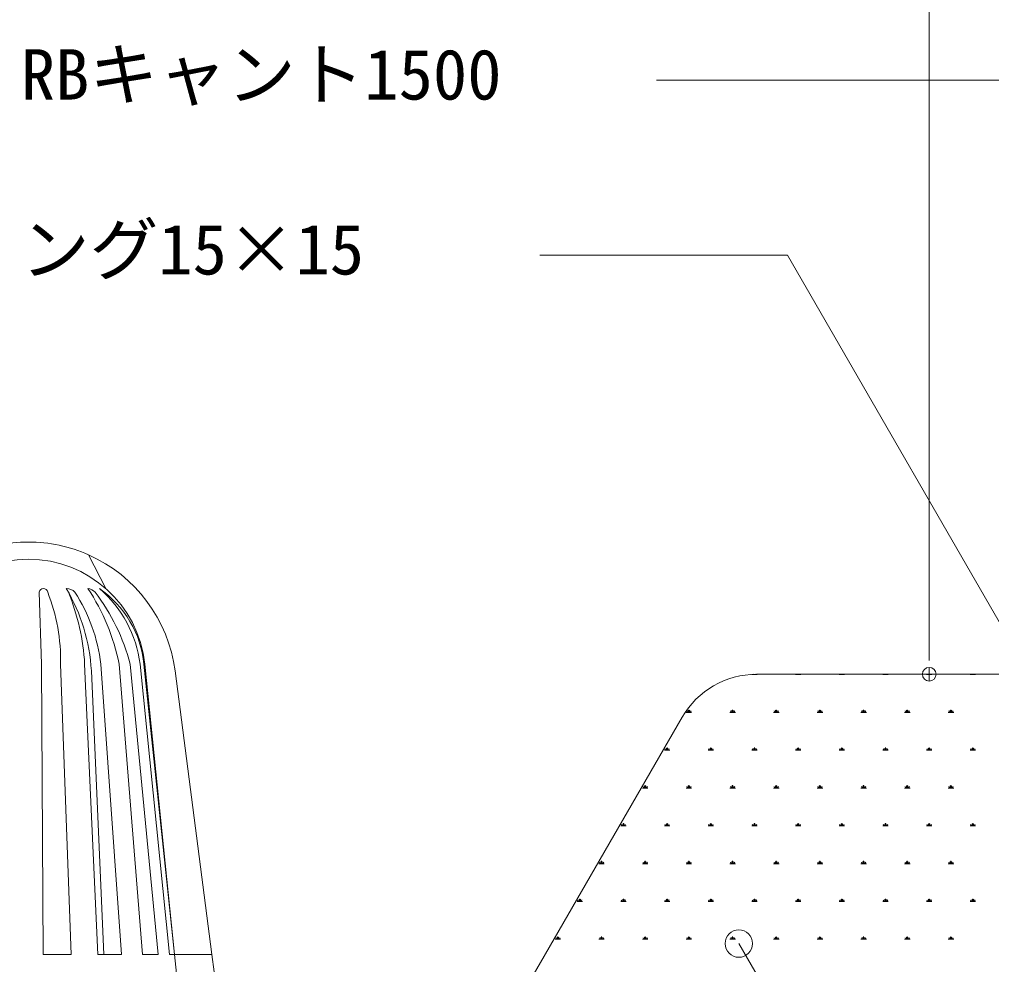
# Model space of a CAD drawing. Units: millimetres, scale not verified. Extents: x -1380 to 1380, y -955 to 955.
# Drawn here: x -102.6 to 180.1, y -304.5 to -29.6 of the extents above; entities that cross this region are included whole.
import ezdxf
from ezdxf.enums import TextEntityAlignment as Align

# ---------------------------------------------------------------- set-up
doc = ezdxf.new("R2010")
doc.units = ezdxf.units.MM
doc.header["$LTSCALE"] = 3
for name, color, linetype, lineweight in [('0-0_0', 7, 'Continuous', 9), ('0-1_HATCH', 9, 'Continuous', 18), ('0-3_KUTAI', 3, 'Continuous', 18), ('0-5_MOJI', 7, 'Continuous', 18), ('0-7_sunpo', 7, 'Continuous', 18), ('0-B_KANAMONO', 4, 'Continuous', 18)]:
    doc.layers.add(name, color=color, linetype=linetype, lineweight=lineweight)
doc.styles.add('ＭＳ ゴシック', font='')
doc.styles.get('ＭＳ ゴシック').set_extended_font_data('MS Gothic')

# ---------------------------------------------------------------- blocks, each defined once
blk = doc.blocks.new('_DOT')
at = {"layer": '0-0_0'}
for p, q in [((-0.5, 0), (-1, 0)), ((0.25, 0), (-0.25, 0))]:
    blk.add_line(p, q, dxfattribs=at)
blk.add_circle((0, 0), 0.25, dxfattribs=at)

msp = doc.modelspace()

# ---------------------------------------------------------------- linework, layer by layer
at = {"layer": '0-1_HATCH'}
for p, q in [((110.307, -220.141), (111.895, -220.141)), ((110.701, -220.141), (110.65, -220.052)), ((110.903, -220.133), (110.903, -220.043)), ((111.101, -220.133), (111.101, -220.037)), ((111.299, -220.133), (111.299, -220.032)), ((111.496, -220.138), (111.559, -220.029)), ((123.007, -220.141), (124.595, -220.141)), ((123.401, -220.141), (123.336, -220.029)), ((123.603, -220.133), (123.603, -220.029)), ((123.801, -220.133), (123.801, -220.029)), ((123.999, -220.133), (123.999, -220.029)), ((124.196, -220.138), (124.26, -220.029)), ((135.707, -220.141), (137.295, -220.141)), ((136.101, -220.141), (136.036, -220.029)), ((136.303, -220.133), (136.303, -220.029)), ((136.501, -220.133), (136.501, -220.029)), ((136.699, -220.133), (136.699, -220.029)), ((136.896, -220.138), (136.96, -220.029)), ((148.407, -220.141), (149.995, -220.141)), ((148.801, -220.141), (148.736, -220.029)), ((149.003, -220.133), (149.003, -220.029)), ((149.201, -220.133), (149.201, -220.029)), ((149.399, -220.133), (149.399, -220.029)), ((149.596, -220.138), (149.66, -220.029)), ((161.107, -220.141), (162.695, -220.141)), ((161.501, -220.141), (161.436, -220.029)), ((161.703, -220.133), (161.703, -220.029)), ((161.901, -220.133), (161.901, -220.029)), ((162.099, -220.133), (162.099, -220.029)), ((162.296, -220.138), (162.36, -220.029)), ((173.807, -220.141), (175.395, -220.141)), ((174.201, -220.141), (174.136, -220.029)), ((174.403, -220.133), (174.403, -220.029)), ((174.601, -220.133), (174.601, -220.029)), ((174.799, -220.133), (174.799, -220.029)), ((174.996, -220.138), (175.06, -220.029)), ((91.257, -231.14), (92.845, -231.14)), ((91.651, -231.14), (91.397, -230.7)), ((91.853, -231.132), (91.853, -230.497)), ((92.051, -231.132), (92.051, -230.338)), ((92.249, -231.132), (92.249, -230.497)), ((92.446, -231.137), (92.7, -230.697)), ((103.957, -231.14), (105.545, -231.14)), ((104.351, -231.14), (104.097, -230.7)), ((104.553, -231.132), (104.553, -230.497)), ((104.751, -231.132), (104.751, -230.338)), ((104.949, -231.132), (104.949, -230.497)), ((105.146, -231.137), (105.4, -230.697)), ((116.657, -231.14), (118.245, -231.14)), ((117.051, -231.14), (116.797, -230.7)), ((117.253, -231.132), (117.253, -230.497)), ((117.451, -231.132), (117.451, -230.338)), ((117.649, -231.132), (117.649, -230.497)), ((117.846, -231.137), (118.1, -230.697)), ((129.357, -231.14), (130.945, -231.14)), ((129.751, -231.14), (129.497, -230.7)), ((129.953, -231.132), (129.953, -230.497)), ((130.151, -231.132), (130.151, -230.338)), ((130.349, -231.132), (130.349, -230.497)), ((130.546, -231.137), (130.8, -230.697)), ((142.057, -231.14), (143.645, -231.14)), ((142.451, -231.14), (142.197, -230.7)), ((142.653, -231.132), (142.653, -230.497)), ((142.851, -231.132), (142.851, -230.338)), ((143.049, -231.132), (143.049, -230.497)), ((143.246, -231.137), (143.5, -230.697)), ((154.757, -231.14), (156.345, -231.14)), ((155.151, -231.14), (154.897, -230.7)), ((155.353, -231.132), (155.353, -230.497)), ((155.551, -231.132), (155.551, -230.338)), ((155.749, -231.132), (155.749, -230.497)), ((155.946, -231.137), (156.2, -230.697)), ((167.457, -231.14), (169.045, -231.14)), ((167.851, -231.14), (167.597, -230.7)), ((168.053, -231.131), (168.053, -230.496)), ((168.251, -231.131), (168.251, -230.338)), ((168.449, -231.131), (168.449, -230.496)), ((168.646, -231.137), (168.9, -230.697)), ((84.907, -242.138), (86.495, -242.138)), ((85.301, -242.138), (85.047, -241.698)), ((85.503, -242.13), (85.503, -241.495)), ((85.701, -242.13), (85.701, -241.337)), ((85.899, -242.13), (85.899, -241.495)), ((86.096, -242.135), (86.35, -241.696)), ((97.607, -242.138), (99.195, -242.138)), ((98.001, -242.138), (97.747, -241.698)), ((98.203, -242.13), (98.203, -241.495)), ((98.401, -242.13), (98.401, -241.337)), ((98.599, -242.13), (98.599, -241.495)), ((98.796, -242.135), (99.05, -241.696)), ((110.307, -242.138), (111.895, -242.138)), ((110.701, -242.138), (110.447, -241.698)), ((110.903, -242.13), (110.903, -241.495)), ((111.101, -242.13), (111.101, -241.336)), ((111.299, -242.13), (111.299, -241.495)), ((111.496, -242.135), (111.75, -241.696)), ((123.007, -242.138), (124.595, -242.138)), ((123.401, -242.138), (123.147, -241.698)), ((123.603, -242.13), (123.603, -241.495)), ((123.801, -242.13), (123.801, -241.336)), ((123.999, -242.13), (123.999, -241.495)), ((124.196, -242.135), (124.45, -241.696)), ((135.707, -242.138), (137.295, -242.138)), ((136.101, -242.138), (135.847, -241.698)), ((136.303, -242.13), (136.303, -241.495)), ((136.501, -242.13), (136.501, -241.336)), ((136.699, -242.13), (136.699, -241.495)), ((136.896, -242.135), (137.15, -241.695)), ((148.407, -242.138), (149.995, -242.138)), ((148.801, -242.138), (148.547, -241.698)), ((149.003, -242.13), (149.003, -241.495)), ((149.201, -242.13), (149.201, -241.336)), ((149.399, -242.13), (149.399, -241.495)), ((149.596, -242.135), (149.85, -241.695)), ((161.107, -242.138), (162.695, -242.138)), ((161.501, -242.138), (161.247, -241.698)), ((161.703, -242.13), (161.703, -241.495)), ((161.901, -242.13), (161.901, -241.336)), ((162.099, -242.13), (162.099, -241.495)), ((162.296, -242.135), (162.55, -241.695)), ((173.807, -242.138), (175.395, -242.138)), ((174.201, -242.138), (173.947, -241.698)), ((174.403, -242.13), (174.403, -241.495)), ((174.601, -242.13), (174.601, -241.336)), ((174.799, -242.13), (174.799, -241.495)), ((174.996, -242.135), (175.25, -241.695)), ((78.557, -253.137), (80.145, -253.137)), ((78.951, -253.137), (78.697, -252.697)), ((79.153, -253.129), (79.153, -252.494)), ((79.351, -253.129), (79.351, -252.335)), ((79.549, -253.129), (79.549, -252.494)), ((79.746, -253.134), (80, -252.694)), ((91.257, -253.137), (92.845, -253.137)), ((91.651, -253.137), (91.397, -252.697)), ((91.853, -253.129), (91.853, -252.494)), ((92.051, -253.129), (92.051, -252.335)), ((92.249, -253.129), (92.249, -252.494)), ((92.446, -253.134), (92.7, -252.694)), ((103.957, -253.137), (105.545, -253.137)), ((104.351, -253.137), (104.097, -252.697)), ((104.553, -253.129), (104.553, -252.494)), ((104.751, -253.129), (104.751, -252.335)), ((104.949, -253.129), (104.949, -252.494)), ((105.146, -253.134), (105.4, -252.694)), ((116.657, -253.137), (118.245, -253.137)), ((117.051, -253.137), (116.797, -252.697)), ((117.253, -253.129), (117.253, -252.494)), ((117.451, -253.129), (117.451, -252.335)), ((117.649, -253.129), (117.649, -252.494)), ((117.846, -253.134), (118.1, -252.694)), ((129.357, -253.137), (130.945, -253.137)), ((129.751, -253.137), (129.497, -252.697)), ((129.953, -253.129), (129.953, -252.494)), ((130.151, -253.129), (130.151, -252.335)), ((130.349, -253.129), (130.349, -252.494)), ((130.546, -253.134), (130.8, -252.694)), ((142.057, -253.137), (143.645, -253.137)), ((142.451, -253.137), (142.197, -252.697)), ((142.653, -253.129), (142.653, -252.494)), ((142.851, -253.129), (142.851, -252.335)), ((143.049, -253.129), (143.049, -252.494)), ((143.246, -253.134), (143.5, -252.694)), ((154.757, -253.137), (156.345, -253.137)), ((155.151, -253.137), (154.897, -252.697)), ((155.353, -253.129), (155.353, -252.494)), ((155.551, -253.129), (155.551, -252.335)), ((155.749, -253.129), (155.749, -252.494)), ((155.946, -253.134), (156.2, -252.694)), ((167.457, -253.137), (169.045, -253.137)), ((167.851, -253.137), (167.597, -252.697)), ((168.053, -253.129), (168.053, -252.494)), ((168.251, -253.129), (168.251, -252.335)), ((168.449, -253.129), (168.449, -252.494)), ((168.646, -253.134), (168.9, -252.694)), ((72.207, -264.135), (73.795, -264.135)), ((72.601, -264.135), (72.347, -263.695)), ((72.803, -264.127), (72.803, -263.492)), ((73.001, -264.127), (73.001, -263.334)), ((73.199, -264.127), (73.199, -263.492)), ((73.396, -264.133), (73.65, -263.693)), ((84.907, -264.135), (86.495, -264.135)), ((85.301, -264.135), (85.047, -263.695)), ((85.503, -264.127), (85.503, -263.492)), ((85.701, -264.127), (85.701, -263.334)), ((85.899, -264.127), (85.899, -263.492)), ((86.096, -264.133), (86.35, -263.693)), ((97.607, -264.135), (99.195, -264.135)), ((98.001, -264.135), (97.747, -263.695)), ((98.203, -264.127), (98.203, -263.492)), ((98.401, -264.127), (98.401, -263.334)), ((98.599, -264.127), (98.599, -263.492)), ((98.796, -264.133), (99.05, -263.693)), ((110.307, -264.135), (111.895, -264.135)), ((110.701, -264.135), (110.447, -263.695)), ((110.903, -264.127), (110.903, -263.492)), ((111.101, -264.127), (111.101, -263.334)), ((111.299, -264.127), (111.299, -263.492)), ((111.496, -264.132), (111.75, -263.693)), ((123.007, -264.135), (124.595, -264.135)), ((123.401, -264.135), (123.147, -263.695)), ((123.603, -264.127), (123.603, -263.492)), ((123.801, -264.127), (123.801, -263.333)), ((123.999, -264.127), (123.999, -263.492)), ((124.196, -264.132), (124.45, -263.693)), ((135.707, -264.135), (137.295, -264.135)), ((136.101, -264.135), (135.847, -263.695)), ((136.303, -264.127), (136.303, -263.492)), ((136.501, -264.127), (136.501, -263.333)), ((136.699, -264.127), (136.699, -263.492)), ((136.896, -264.132), (137.15, -263.693)), ((148.407, -264.135), (149.995, -264.135)), ((148.801, -264.135), (148.547, -263.695)), ((149.003, -264.127), (149.003, -263.492)), ((149.201, -264.127), (149.201, -263.333)), ((149.399, -264.127), (149.399, -263.492)), ((149.596, -264.132), (149.85, -263.693)), ((161.107, -264.135), (162.695, -264.135)), ((161.501, -264.135), (161.247, -263.695)), ((161.703, -264.127), (161.703, -263.492)), ((161.901, -264.127), (161.901, -263.333)), ((162.099, -264.127), (162.099, -263.492)), ((162.296, -264.132), (162.55, -263.693)), ((173.807, -264.135), (175.395, -264.135)), ((174.201, -264.135), (173.947, -263.695)), ((174.403, -264.127), (174.403, -263.492)), ((174.601, -264.127), (174.601, -263.333)), ((174.799, -264.127), (174.799, -263.492)), ((174.996, -264.132), (175.25, -263.692)), ((65.857, -275.134), (67.445, -275.134)), ((66.251, -275.134), (65.997, -274.694)), ((66.453, -275.126), (66.453, -274.491)), ((66.651, -275.126), (66.651, -274.332)), ((66.849, -275.126), (66.849, -274.491)), ((67.046, -275.131), (67.3, -274.691)), ((78.557, -275.134), (80.145, -275.134)), ((78.951, -275.134), (78.697, -274.694)), ((79.153, -275.126), (79.153, -274.491)), ((79.351, -275.126), (79.351, -274.332)), ((79.549, -275.126), (79.549, -274.491)), ((79.746, -275.131), (80, -274.691)), ((91.257, -275.134), (92.845, -275.134)), ((91.651, -275.134), (91.397, -274.694)), ((91.853, -275.126), (91.853, -274.491)), ((92.051, -275.126), (92.051, -274.332)), ((92.249, -275.126), (92.249, -274.491)), ((92.446, -275.131), (92.7, -274.691)), ((103.957, -275.134), (105.545, -275.134)), ((104.351, -275.134), (104.097, -274.694)), ((104.553, -275.126), (104.553, -274.491)), ((104.751, -275.126), (104.751, -274.332)), ((104.949, -275.126), (104.949, -274.491)), ((105.146, -275.131), (105.4, -274.691)), ((116.657, -275.134), (118.245, -275.134)), ((117.051, -275.134), (116.797, -274.694)), ((117.253, -275.126), (117.253, -274.491)), ((117.451, -275.126), (117.451, -274.332)), ((117.649, -275.126), (117.649, -274.491)), ((117.846, -275.131), (118.1, -274.691)), ((129.357, -275.134), (130.945, -275.134)), ((129.751, -275.134), (129.497, -274.694)), ((129.953, -275.126), (129.953, -274.491)), ((130.151, -275.126), (130.151, -274.332)), ((130.349, -275.126), (130.349, -274.491)), ((130.546, -275.131), (130.8, -274.691)), ((142.057, -275.134), (143.645, -275.134)), ((142.451, -275.134), (142.197, -274.694)), ((142.653, -275.126), (142.653, -274.491)), ((142.851, -275.126), (142.851, -274.332)), ((143.049, -275.126), (143.049, -274.491)), ((143.246, -275.131), (143.5, -274.691)), ((154.757, -275.134), (156.345, -275.134)), ((155.151, -275.134), (154.897, -274.694)), ((155.353, -275.126), (155.353, -274.491)), ((155.551, -275.126), (155.551, -274.332)), ((155.749, -275.126), (155.749, -274.491)), ((155.946, -275.131), (156.2, -274.691)), ((167.457, -275.134), (169.045, -275.134)), ((167.851, -275.134), (167.597, -274.694)), ((168.053, -275.126), (168.053, -274.491)), ((168.251, -275.126), (168.251, -274.332)), ((168.449, -275.126), (168.449, -274.491)), ((168.646, -275.131), (168.9, -274.691)), ((60.103, -286.125), (60.103, -285.49)), ((60.301, -286.125), (60.301, -285.331)), ((60.499, -286.125), (60.499, -285.49)), ((72.803, -286.124), (72.803, -285.489)), ((73.001, -286.124), (73.001, -285.331)), ((73.199, -286.124), (73.199, -285.489)), ((85.503, -286.124), (85.503, -285.489)), ((85.701, -286.124), (85.701, -285.331)), ((85.899, -286.124), (85.899, -285.489)), ((98.203, -286.124), (98.203, -285.489)), ((98.401, -286.124), (98.401, -285.331)), ((98.599, -286.124), (98.599, -285.489)), ((110.903, -286.124), (110.903, -285.489)), ((111.101, -286.124), (111.101, -285.331)), ((111.299, -286.124), (111.299, -285.489)), ((123.603, -286.124), (123.603, -285.489)), ((123.801, -286.124), (123.801, -285.331)), ((123.999, -286.124), (123.999, -285.489)), ((136.303, -286.124), (136.303, -285.489)), ((136.501, -286.124), (136.501, -285.33)), ((136.699, -286.124), (136.699, -285.489)), ((149.003, -286.124), (149.003, -285.489)), ((149.201, -286.124), (149.201, -285.33)), ((149.399, -286.124), (149.399, -285.489)), ((161.703, -286.124), (161.703, -285.489)), ((161.901, -286.124), (161.901, -285.33)), ((162.099, -286.124), (162.099, -285.489)), ((174.403, -286.124), (174.403, -285.489)), ((174.601, -286.124), (174.601, -285.33)), ((174.799, -286.124), (174.799, -285.489)), ((59.507, -286.132), (61.095, -286.132)), ((59.901, -286.132), (59.647, -285.692)), ((60.696, -286.13), (60.95, -285.69)), ((72.207, -286.132), (73.795, -286.132)), ((72.601, -286.132), (72.347, -285.692)), ((73.396, -286.13), (73.65, -285.69)), ((84.907, -286.132), (86.495, -286.132)), ((85.301, -286.132), (85.047, -285.692)), ((86.096, -286.13), (86.35, -285.69)), ((97.607, -286.132), (99.195, -286.132)), ((98.001, -286.132), (97.747, -285.692)), ((98.796, -286.13), (99.05, -285.69)), ((110.307, -286.132), (111.895, -286.132)), ((110.701, -286.132), (110.447, -285.692)), ((111.496, -286.13), (111.75, -285.69)), ((123.007, -286.132), (124.595, -286.132)), ((123.401, -286.132), (123.147, -285.692)), ((124.196, -286.13), (124.45, -285.69)), ((135.707, -286.132), (137.295, -286.132)), ((136.101, -286.132), (135.847, -285.692)), ((136.896, -286.13), (137.15, -285.69)), ((148.407, -286.132), (149.995, -286.132)), ((148.801, -286.132), (148.547, -285.692)), ((149.596, -286.129), (149.85, -285.69)), ((161.107, -286.132), (162.695, -286.132)), ((161.501, -286.132), (161.247, -285.692)), ((162.296, -286.129), (162.55, -285.69)), ((173.807, -286.132), (175.395, -286.132)), ((174.201, -286.132), (173.947, -285.692)), ((174.996, -286.129), (175.25, -285.69)), ((53.551, -297.131), (53.297, -296.691)), ((53.753, -297.123), (53.753, -296.488)), ((53.951, -297.123), (53.951, -296.329)), ((54.149, -297.123), (54.149, -296.488)), ((54.346, -297.128), (54.6, -296.688)), ((66.251, -297.131), (65.997, -296.691)), ((66.453, -297.123), (66.453, -296.488)), ((66.651, -297.123), (66.651, -296.329)), ((66.849, -297.123), (66.849, -296.488)), ((67.046, -297.128), (67.3, -296.688)), ((78.951, -297.131), (78.697, -296.691)), ((79.153, -297.123), (79.153, -296.488)), ((79.351, -297.123), (79.351, -296.329)), ((79.549, -297.123), (79.549, -296.488)), ((79.746, -297.128), (80, -296.688)), ((91.651, -297.131), (91.397, -296.691)), ((91.853, -297.123), (91.853, -296.488)), ((92.051, -297.123), (92.051, -296.329)), ((92.249, -297.123), (92.249, -296.488)), ((92.446, -297.128), (92.7, -296.688)), ((104.351, -297.131), (104.097, -296.691)), ((104.553, -297.123), (104.553, -296.488)), ((104.751, -297.123), (104.751, -296.329)), ((104.949, -297.123), (104.949, -296.488)), ((105.146, -297.128), (105.4, -296.688)), ((117.051, -297.131), (116.797, -296.691)), ((117.253, -297.123), (117.253, -296.488)), ((117.451, -297.123), (117.451, -296.329)), ((117.649, -297.123), (117.649, -296.488)), ((117.846, -297.128), (118.1, -296.688)), ((129.751, -297.131), (129.497, -296.691)), ((129.953, -297.123), (129.953, -296.488)), ((130.151, -297.123), (130.151, -296.329)), ((130.349, -297.123), (130.349, -296.488)), ((130.546, -297.128), (130.8, -296.688)), ((142.451, -297.131), (142.197, -296.691)), ((142.653, -297.123), (142.653, -296.488)), ((142.851, -297.123), (142.851, -296.329)), ((143.049, -297.123), (143.049, -296.488)), ((143.246, -297.128), (143.5, -296.688)), ((155.151, -297.131), (154.897, -296.691)), ((155.353, -297.123), (155.353, -296.488)), ((155.551, -297.123), (155.551, -296.329)), ((155.749, -297.123), (155.749, -296.488)), ((155.946, -297.128), (156.2, -296.688)), ((167.851, -297.131), (167.597, -296.691)), ((168.053, -297.123), (168.053, -296.488)), ((168.251, -297.123), (168.251, -296.329)), ((168.449, -297.123), (168.449, -296.488)), ((168.646, -297.128), (168.9, -296.688)), ((53.157, -297.131), (54.745, -297.131)), ((65.857, -297.131), (67.445, -297.131)), ((78.557, -297.131), (80.145, -297.131)), ((91.257, -297.131), (92.845, -297.131)), ((103.957, -297.131), (105.545, -297.131)), ((116.657, -297.131), (118.245, -297.131)), ((129.357, -297.131), (130.945, -297.131)), ((142.057, -297.131), (143.645, -297.131)), ((154.757, -297.131), (156.345, -297.131)), ((167.457, -297.131), (169.045, -297.131))]:
    msp.add_line(p, q, dxfattribs=at)
at = {"layer": '0-3_KUTAI'}
for p, q in [((184.957, -220.029), (111.74, -220.029)), ((24.498, -346.136), (90.089, -232.529))]:
    msp.add_line(p, q, dxfattribs=at)
msp.add_arc((111.74, -245.029), 25, 90, 150, dxfattribs=at)
at = {"layer": '0-5_MOJI'}
for points in [[(82.657, -47.273), (187.661, -47.273), (323.898, -283.242)], [(48.685, -98.15), (120.723, -98.15), (193.159, -223.614)], [(195.314, -365.475), (145.314, -365.475), (106.568, -298.365)]]:
    msp.add_lwpolyline(points, dxfattribs=at)
msp.add_circle((106.568, -298.365), 4, dxfattribs=at)
at = {"layer": '0-7_sunpo'}
for p, q in [((161.957, -212.029), (161.957, 191.971)), ((179.957, -220.029), (161.957, -220.029))]:
    msp.add_line(p, q, dxfattribs=at)
at = {"layer": '0-B_KANAMONO'}
for p, q in [((-82.543, -185.3), (-77.543, -195.087)), ((-96.886, -196.118), (-96.255, -217.108)), ((-96.255, -217.108), (-95.745, -301.577)), ((-90.68, -217.108), (-87.641, -301.577)), ((-83.682, -217.108), (-79.816, -301.577)), ((-78.955, -217.108), (-72.944, -301.577)), ((-73.599, -217.108), (-66.864, -301.577)), ((-70.441, -217.108), (-62.272, -301.577)), ((-67.542, -217.108), (-58.98, -301.577)), ((-66.433, -217.108), (-57.556, -301.577)), ((-57.556, -301.577), (-66.22, -217.108)), ((-81.723, -219.045), (-78.115, -301.577)), ((-46.692, -301.577), (-57.4, -219.045)), ((-87.641, -301.577), (-95.745, -301.577)), ((-72.944, -301.577), (-79.816, -301.577)), ((-62.272, -301.577), (-66.864, -301.577)), ((-57.556, -301.577), (-58.98, -301.577)), ((-46.692, -301.577), (-57.556, -301.577)), ((-46.692, -301.577), (-57.556, -301.577)), ((-56.222, -314.577), (-57.556, -301.577)), ((-46.043, -306.577), (-46.692, -301.577))]:
    msp.add_line(p, q, dxfattribs=at)
for centre, radius, start, end in [((-100.043, -224.577), 43, 90, 114.01506), ((-100.043, -224.577), 43, 65.98494, 90), ((-100.043, -220.577), 34, 90, 174.14327), ((-100.043, -220.577), 34, 5.85673, 90), ((-100.043, -224.577), 43, 7.39286, 65.98494), ((-95.66, -196.332), 1.245, 9.92349, 170.07651), ((-145.446, -216.071), 54.776, 358.91563, 21.36334), ((-88.899, -198.338), 3.252, 43.04706, 91.99165), ((-134.633, -222.054), 52.995, 3.2554, 30.58721), ((-149.451, -220.919), 65.88, 3.31654, 22.11517), ((-128.352, -223.057), 49.754, 6.86673, 32.78187), ((-136.047, -230.075), 63.78, 11.73025, 33.26877), ((-83.046, -198.338), 3.252, 43.04706, 84.0763), ((-127.704, -232.024), 59.174, 14.60016, 37.35806), ((-101.964, -221.445), 34.694, 7.181, 49.43889), ((-96.735, -220.127), 30.452, 5.68867, 55.3103)]:
    msp.add_arc(centre, radius, start, end, dxfattribs=at)

# ---------------------------------------------------------------- block references
at = {"layer": '0-7_sunpo', "xscale": 8, "yscale": 8, "rotation": 270}
msp.add_blockref('_DOT', (161.957, -220.029), dxfattribs=at)

# ---------------------------------------------------------------- texts
at = {"layer": '0-5_MOJI', "style": 'ＭＳ ゴシック'}
for s, p in [('RBキャント1500', (-102.272, -57.273)), ('シーリング15×15', (-162.234, -108.15))]:
    msp.add_text(s, height=14.66, dxfattribs=at).set_placement(p, align=Align.BOTTOM_LEFT)

doc.saveas('drawing.dxf')
